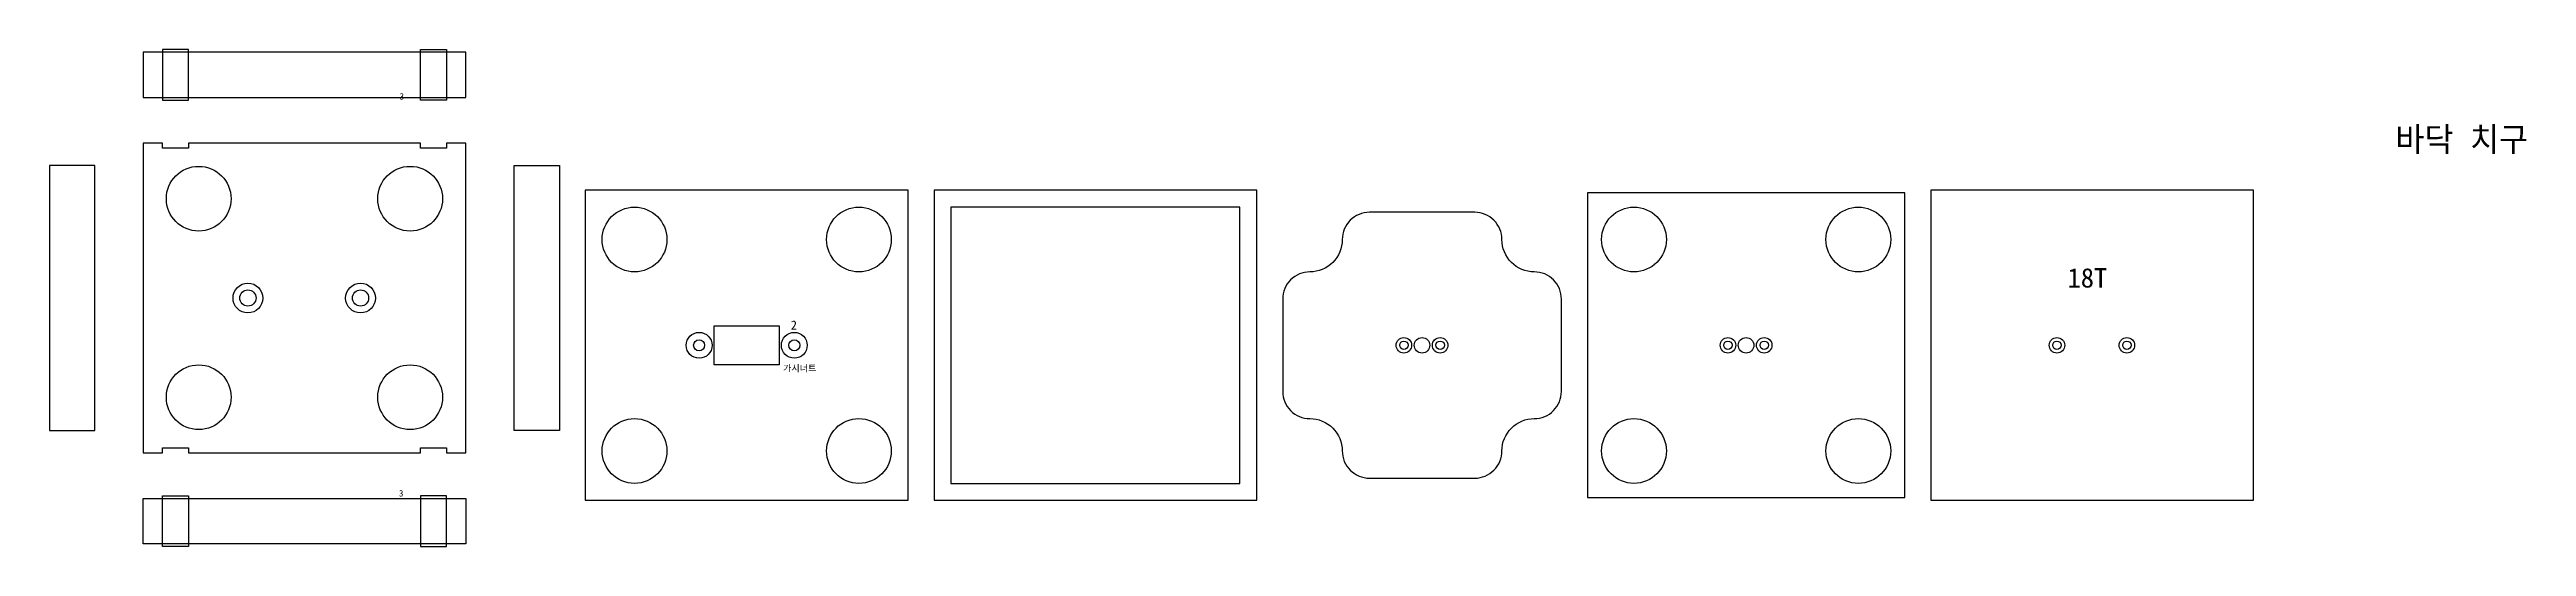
# Model space of a CAD drawing. Header units: millimetres. Extents: x 531 to 2444, y 170 to 554.
import ezdxf

# ---------------------------------------------------------------- set-up
doc = ezdxf.new("R2010")
doc.units = ezdxf.units.MM
for name, color, linetype in [('TEXT', 3, 'Continuous'), ('볼트 구멍', 7, 'Continuous'), ('치구', 7, 'Continuous')]:
    doc.layers.add(name, color=color, linetype=linetype)

msp = doc.modelspace()

# ---------------------------------------------------------------- linework, layer by layer
at = {"layer": '볼트 구멍', "color": 3}
msp.add_lwpolyline([(1094, 310.6), (1044, 310.6), (1044, 340.6), (1094, 340.6)], close=True, dxfattribs=at)
at = {"layer": '볼트 구멍', "color": 2}
for centre in [(683.8, 362.1), (770.8, 362.1)]:
    msp.add_circle(centre, 11.5, dxfattribs=at)
at = {"layer": '볼트 구멍', "color": 3}
for centre, radius in [((683.8, 362.1), 6.25), ((770.8, 362.1), 6.25), ((1032.3, 325.6), 4.25), ((1105.8, 325.6), 4.25), ((1576.6, 325.6), 3.25), ((1590.6, 325.6), 6), ((1604.6, 325.6), 3.25), ((1826.9, 325.6), 3.25), ((1840.9, 325.6), 6), ((1854.9, 325.6), 3.25), ((2081, 325.6), 3.25), ((2135, 325.6), 3.25)]:
    msp.add_circle(centre, radius, dxfattribs=at)
at = {"layer": '볼트 구멍', "color": 1}
for centre in [(1032.3, 325.6), (1105.8, 325.6)]:
    msp.add_circle(centre, 10, dxfattribs=at)
at = {"layer": '볼트 구멍', "color": 6}
for centre in [(1576.6, 325.6), (1604.6, 325.6), (1826.9, 325.6), (1854.9, 325.6), (2081, 325.6), (2135, 325.6)]:
    msp.add_circle(centre, 6, dxfattribs=at)
at = {"layer": '치구'}
for points in [[(602.8, 517), (852.1, 517), (852.1, 552), (602.8, 552)], [(602.8, 242.5), (617.8, 242.5), (617.8, 246.5), (637.8, 246.5), (637.8, 242.5), (817.1, 242.5), (817.1, 246.5), (837.1, 246.5), (837.1, 242.5), (852.1, 242.5), (852.1, 481.8), (837.1, 481.8), (837.1, 477.8), (817.1, 477.8), (817.1, 481.8), (637.8, 481.8), (637.8, 477.8), (617.8, 477.8), (617.8, 481.8), (602.8, 481.8)], [(565.6, 464.4), (530.6, 464.4), (530.6, 259.9), (565.6, 259.9)], [(889.4, 464.4), (924.4, 464.4), (924.4, 259.9), (889.4, 259.9)], [(944.4, 445.3), (944.4, 206), (1193.7, 206), (1193.7, 445.3)], [(1213.7, 445.3), (1213.7, 206), (1463, 206), (1463, 445.3)], [(1718.3, 443.3), (1718.3, 208), (1963.6, 208), (1963.6, 443.3)], [(1983.6, 445.3), (1983.6, 206), (2232.9, 206), (2232.9, 445.3)], [(1226.7, 432.3), (1226.7, 219), (1450, 219), (1450, 432.3)], [(602.8, 207.3), (852.1, 207.3), (852.1, 172.3), (602.8, 172.3)]]:
    msp.add_lwpolyline(points, close=True, dxfattribs=at)
at = {"layer": '치구', "color": 1}
for points in [[(617.8, 515), (637.8, 515), (637.8, 554), (617.8, 554)], [(837.1, 515), (817.1, 515), (817.1, 554), (837.1, 554)], [(617.8, 209.3), (637.8, 209.3), (637.8, 170.3), (617.8, 170.3)], [(837.1, 209.3), (817.1, 209.3), (817.1, 170.3), (837.1, 170.3)]]:
    msp.add_lwpolyline(points, close=True, dxfattribs=at)
at = {"layer": '치구'}
msp.add_lwpolyline([(1483, 290, 0.414214), (1504, 269, -0.414214), (1529, 244, 0.414214), (1550, 223), (1631.3, 223, 0.414214), (1652.3, 244, -0.414214), (1677.3, 269, 0.414214), (1698.3, 290), (1698.3, 361.3, 0.414214), (1677.3, 382.3, -0.414214), (1652.3, 407.3, 0.414214), (1631.3, 428.3), (1550, 428.3, 0.414214), (1529, 407.3, -0.414214), (1504, 382.3, 0.414214), (1483, 361.3)], format="xyb", close=True, dxfattribs=at)
for centre in [(645.8, 438.8), (809.1, 438.8), (982.4, 407.3), (1155.7, 407.3), (1754.3, 407.3), (1927.6, 407.3), (645.8, 285.5), (809.1, 285.5), (982.4, 244), (1155.7, 244), (1754.3, 244), (1927.6, 244)]:
    msp.add_circle(centre, 25, dxfattribs=at)

# ---------------------------------------------------------------- texts
at = {"layer": 'TEXT', "color": 1}
for s, height, p in [('3', 5, (801, 515.3)), ('18T', 15, (2089.2, 370.2)), ('18T', 15, (2089.2, 370.2)), ('3', 5, (800.5, 208.8))]:
    msp.add_text(s, height=height, dxfattribs=at).set_placement(p)
at = {"layer": 'TEXT', "linetype": 'Continuous'}
msp.add_text('바닥 치구', height=18.75, dxfattribs=at).set_placement((2342.4, 475.3))
at = {"layer": '볼트 구멍', "color": 1}
for s, height, p in [('2', 7, (1103.1, 337.7)), ('가시너트', 5, (1097.1, 305.4))]:
    msp.add_text(s, height=height, dxfattribs=at).set_placement(p)

doc.saveas('drawing.dxf')
